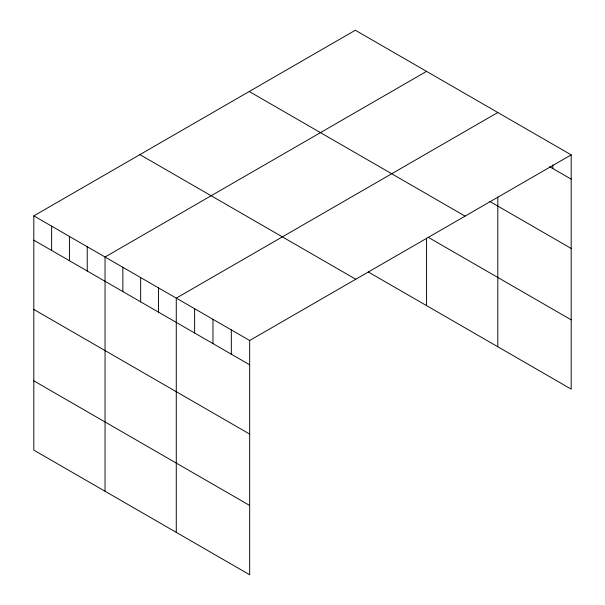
<?xml version="1.0" encoding="UTF-8"?>
<svg xmlns="http://www.w3.org/2000/svg" width="605" height="605" viewBox="0 0 605 605"><rect width="100%" height="100%" fill="white"/><g stroke="black" fill="none" stroke-linecap="round" stroke-linejoin="round"><path stroke-width="0.91" d="M571.188 154.872L249.668 340.502L249.668 574.75L33.812 450.128L33.812 215.879L355.332 30.25L571.188 154.872L571.188 389.121L368.286 271.978M426.563 71.375L105.043 257.004L105.043 491.252M497.802 112.5L176.274 298.129L176.274 532.377M549.65 166.723L571.188 179.156M489.702 201.397L571.188 248.443M249.23 91.506L465.086 216.129M428.181 237.273L571.188 319.833M139.914 154.623L355.77 279.245M33.812 215.879L249.668 340.502M33.812 240.162L249.668 364.785M33.812 309.45L249.668 434.072M33.812 380.84L249.668 505.462M552.841 164.825L552.841 168.561M497.802 196.958L497.802 346.748M426.563 238.158L426.563 305.623M231.322 329.906L231.322 354.19M212.968 319.319L212.968 343.602M194.621 308.724L194.621 333.007M158.465 287.851L158.465 312.135M140.662 277.566L140.662 301.85M122.853 267.289L122.853 291.572M87.233 246.727L87.233 271.01M69.431 236.442L69.431 260.725M51.622 226.164L51.622 250.447"/></g></svg>
